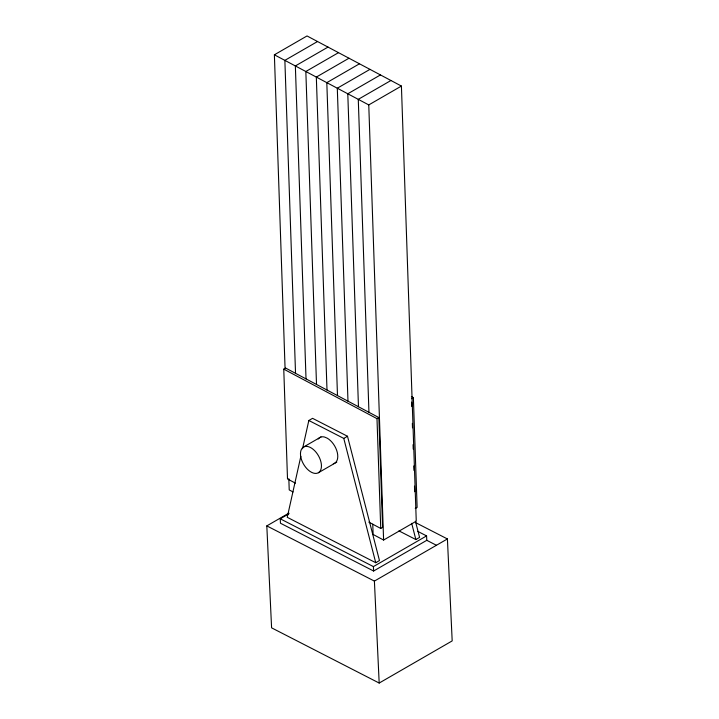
<?xml version="1.0" encoding="UTF-8"?>
<svg xmlns="http://www.w3.org/2000/svg" width="719" height="719" viewBox="0 0 719 719"><rect width="100%" height="100%" fill="white"/><g stroke="black" fill="none" stroke-linecap="round" stroke-linejoin="round"><path stroke-width="1.08" d="M300.83 456.385L287.241 517.303L375.74 562.716L379.47 560.559L347.502 436.262L312.567 418.332L308.837 420.489L302.528 448.773M285.084 368.802L274.379 54.806L307.031 35.95L401.418 86.064L416.256 521.185L383.604 540.041L373.116 534.469L372.766 524.178M317.519 41.522L284.868 60.369L295.536 373.323M328.008 47.086L295.356 65.941L306.024 378.895M338.496 52.658L305.836 71.505L316.513 384.467M348.985 58.221L316.324 77.077L327.001 390.031M359.473 63.793L326.812 82.649L337.49 395.603M369.961 69.366L337.301 88.212L347.978 401.166M380.45 74.929L347.789 93.785L358.466 406.738M390.929 80.501L358.278 99.348L368.946 412.311M274.379 54.806L368.766 104.92L401.418 86.064M295.446 483.168L287.51 478.953L283.762 369.144L285.632 368.065L378.859 417.568L382.598 527.378L380.737 528.447L368.829 522.129M303.544 447.029L320.971 436.963M283.762 369.144L376.99 418.647L378.859 417.568M411.511 398.712L413.38 397.634L417.119 507.443L415.258 508.522M308.837 420.489L343.772 438.41L347.502 436.262M318.382 472.743L336.78 462.119M415.528 522.587L447.407 538.944L452.188 640.899L379.183 683.05L271.593 627.84L266.812 525.895L288.903 513.132M436.451 545.281L426.789 540.32L373.61 571.021L280.455 523.225L280.248 518.803L288.948 513.779M398.955 530.883L415.852 539.556L419.59 537.399L415.42 521.185M280.248 518.803L373.404 566.599L426.583 535.898L426.789 540.32M266.812 525.895L374.401 581.096L447.407 538.944M417.658 531.323L426.583 535.898M411.394 396.582L413.38 397.634M293.028 491.94L289.218 489.918L288.831 478.701M411.69 523.342L415.852 539.556M343.772 438.41L375.74 562.716M374.401 581.096L379.183 683.05M373.404 566.599L373.61 571.021M411.627 402.074L411.78 406.559M412.347 423.365L412.499 427.841M413.074 444.657L413.227 449.132M413.802 465.939L413.955 470.424M414.486 486.107L414.683 491.715M368.766 104.92L383.604 540.041M376.99 418.647L380.737 528.447M318.193 439.012A14.847 8.574 60 0 1 324.566 437.044L327.28 438.204A14.847 8.574 60 0 1 337.292 452.458A14.847 8.574 60 0 1 333.301 463.728M300.47 453.824A14.847 8.574 60 0 0 316.207 473.408A14.847 8.574 60 0 0 316.207 452.422A14.847 8.574 60 0 0 300.47 453.824"/></g></svg>
